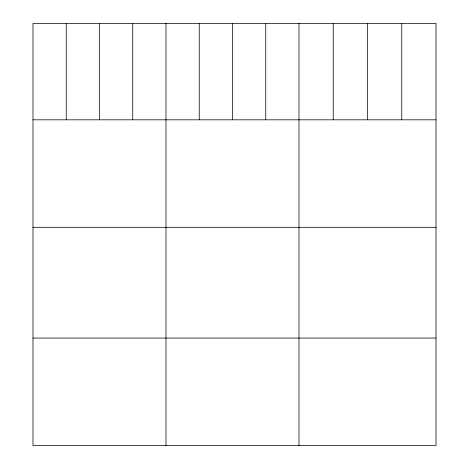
<?xml version="1.0" encoding="UTF-8"?>
<svg xmlns="http://www.w3.org/2000/svg" width="469" height="469" viewBox="0 0 469 469"><rect width="100%" height="100%" fill="white"/><g stroke="black" fill="none" stroke-linecap="round" stroke-linejoin="round"><path stroke-width="0.7" d="M436.012 119.818L436.012 445.55L32.988 445.55L32.988 23.45L436.012 23.45L436.012 119.818L32.988 119.818M32.988 227.307L436.012 227.307M32.988 338.055L436.012 338.055M401.757 23.45L401.757 119.818M367.497 23.45L367.497 119.818M333.242 23.45L333.242 119.818M298.982 23.45L298.982 445.55M265.735 23.45L265.735 119.818M232.483 23.45L232.483 119.818M199.237 23.45L199.237 119.818M165.985 23.45L165.985 445.55M132.739 23.45L132.739 119.818M99.487 23.45L99.487 119.818M66.24 23.45L66.24 119.818"/></g></svg>
